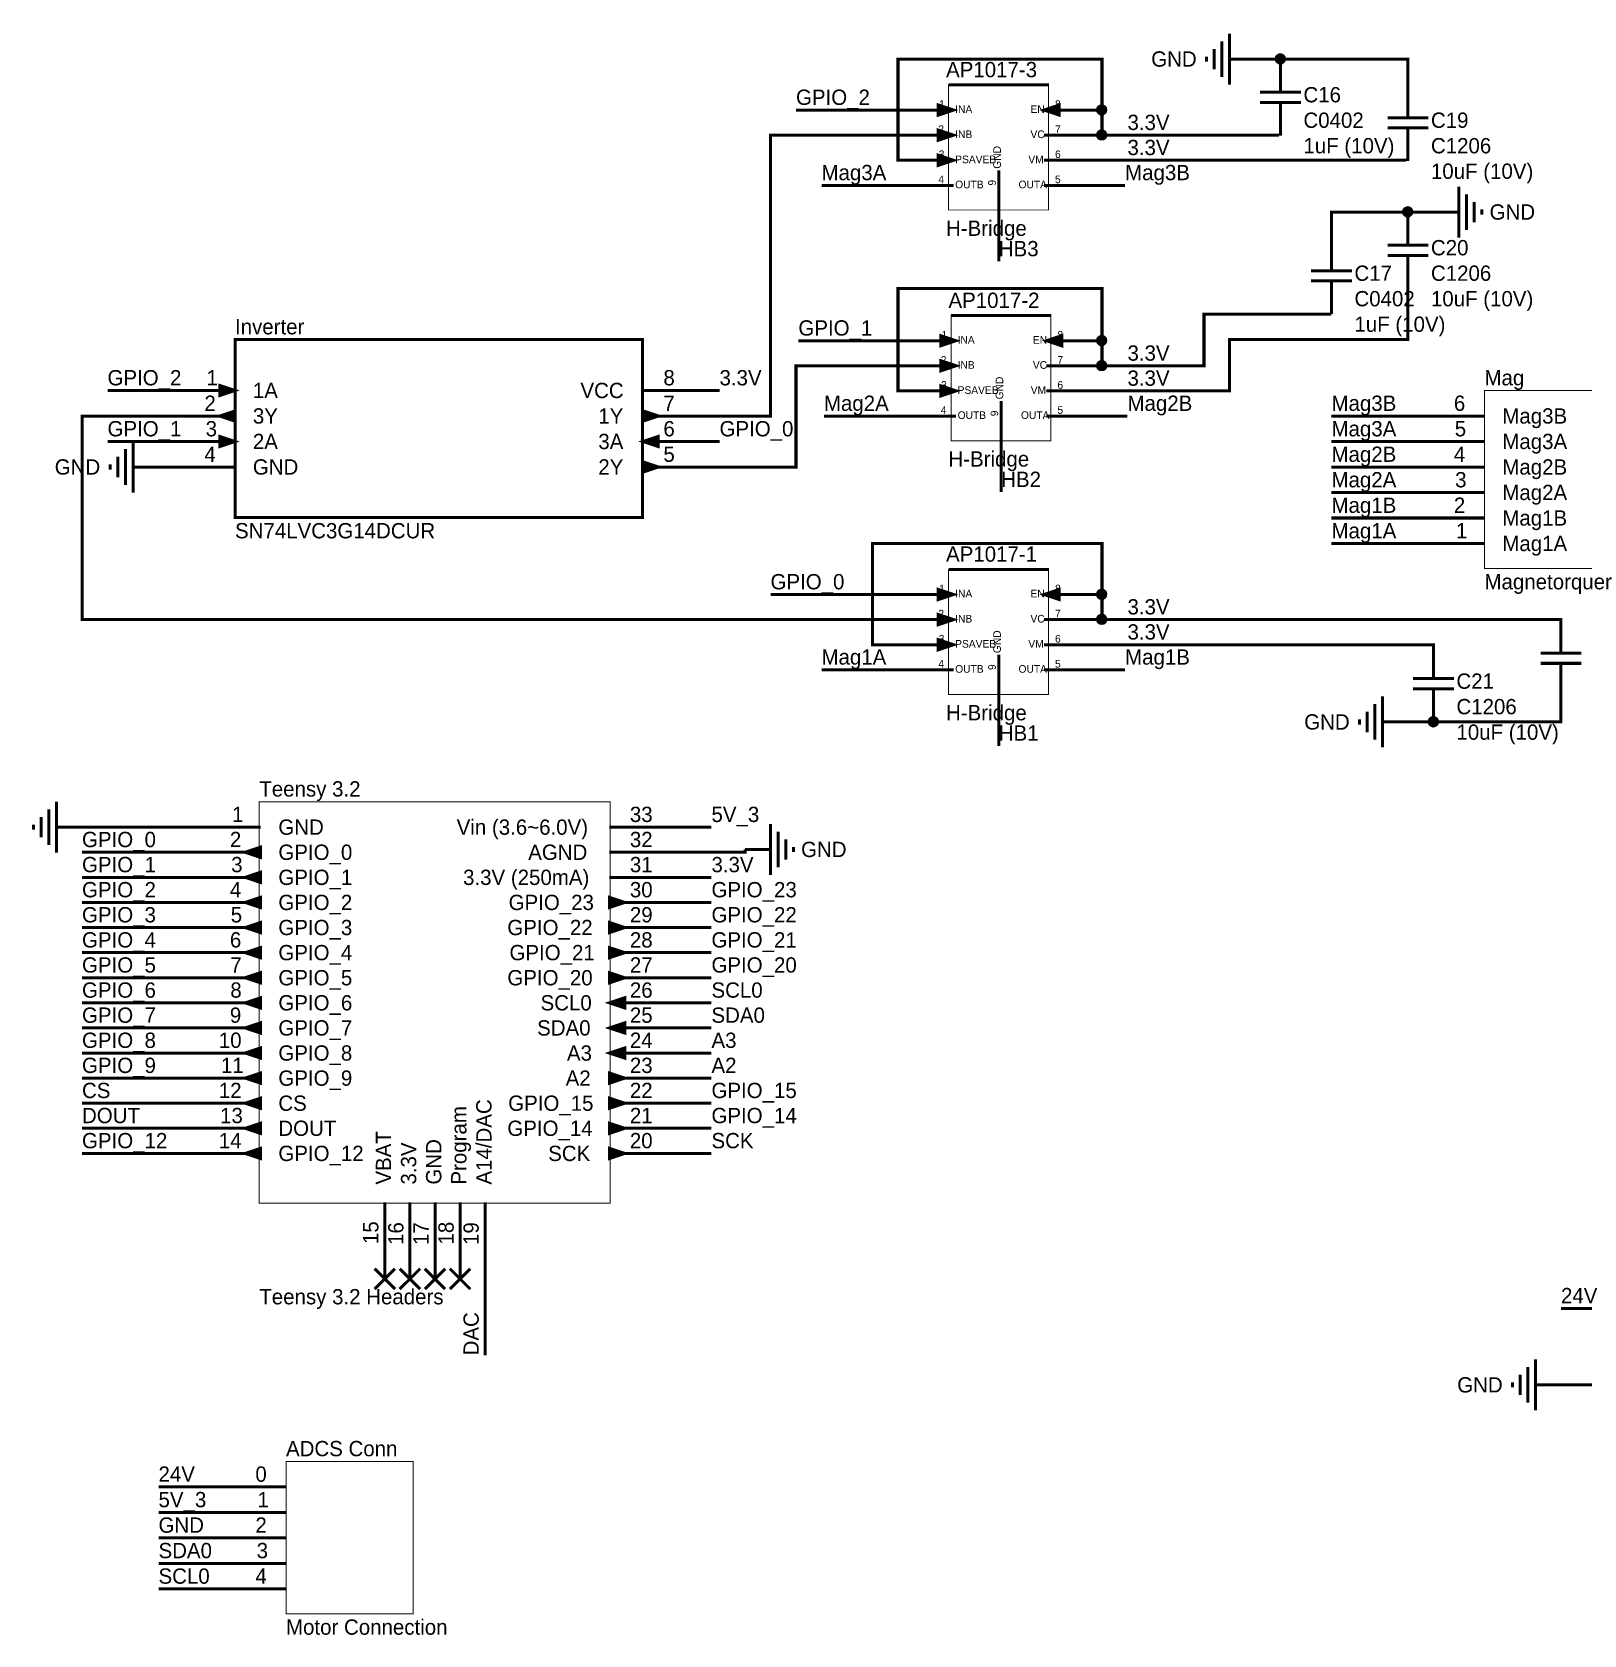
# Model space of a CAD drawing. Header units: millimetres. Extents: x 0 to 32, y 0 to 20.
# Drawn here: x 9.3 to 15.39, y 8.52 to 14.81 of the extents above; entities that cross this region are included whole.
import ezdxf

# ---------------------------------------------------------------- set-up
doc = ezdxf.new("R2010")
doc.units = ezdxf.units.MM
doc.header["$MEASUREMENT"] = 0
doc.layers.add('Sheet', color=255, linetype='Continuous')

msp = doc.modelspace()

# ---------------------------------------------------------------- linework, layer by layer
at = {"layer": 'Sheet'}
for points, const_width in [([(13.97, 14.77), (13.97, 14.63)], 0.0118), ([(14, 14.8), (14, 14.6)], 0.0118), ([(13.91, 14.71), (13.91, 14.69)], 0.0118), ([(13.94, 14.74), (13.94, 14.66)], 0.0118), ([(13.5, 14.5), (13.5, 14.7), (12.7, 14.7), (12.7, 14.3031), (12.8, 14.3031)], 0.0118), ([(14.1, 14.7), (14, 14.7)], 0.0118), ([(14.7, 14.6), (14.7, 14.7), (14.2, 14.7), (14.1, 14.7)], 0.0118), ([(14.2, 14.6), (14.2, 14.7)], 0.0118), ([(12.8984, 14.5984), (13.2921, 14.5984)], 0.0118), ([(12.8984, 14.5984), (13.2904, 14.5984), (13.2904, 14.108), (12.8984, 14.108), (12.8984, 14.5984)], 0.0039), ([(14.2, 14.6), (14.2, 14.57)], 0.0118), ([(14.7, 14.5), (14.7, 14.6)], 0.0118), ([(14.12, 14.57), (14.28, 14.57)], 0.0118), ([(14.28, 14.53), (14.12, 14.53)], 0.0118), ([(14.2, 14.5), (14.2, 14.53)], 0.0118), ([(12.3, 14.5), (12.8, 14.5)], 0.0118), ([(12.9181, 14.5), (12.8, 14.5)], 0.0118), ([(13.2724, 14.5), (13.3906, 14.5)], 0.0118), ([(13.5, 14.4016), (13.5, 14.5), (13.3906, 14.5)], 0.0118), ([(14.2, 14.5), (14.2, 14.4)], 0.0118), ([(14.62, 14.47), (14.78, 14.47)], 0.0118), ([(14.7, 14.5), (14.7, 14.47)], 0.0118), ([(12, 13.3), (12.2, 13.3), (12.2, 14.4016), (12.8, 14.4016)], 0.0118), ([(12.9181, 14.4016), (12.8, 14.4016)], 0.0118), ([(13.2724, 14.4016), (13.3906, 14.4016)], 0.0118), ([(13.3906, 14.4016), (13.5, 14.4016), (14.2, 14.4016), (14.2, 14.4)], 0.0118), ([(14.78, 14.43), (14.62, 14.43)], 0.0118), ([(14.7, 14.4), (14.7, 14.43)], 0.0118), ([(14.7, 14.4), (14.7, 14.3)], 0.0118), ([(12.9181, 14.3031), (12.8, 14.3031)], 0.0118), ([(13.2724, 14.3031), (13.3906, 14.3031)], 0.0118), ([(14.7, 14.3), (14.7, 14.3031), (13.3906, 14.3031)], 0.0118), ([(12.4, 14.2047), (12.8, 14.2047)], 0.0118), ([(12.9181, 14.2047), (12.8, 14.2047)], 0.0118), ([(13.0953, 14.2638), (13.0953, 14.1063)], 0.0118), ([(13.2724, 14.2047), (13.3906, 14.2047)], 0.0118), ([(13.5906, 14.2047), (13.3906, 14.2047)], 0.0118), ([(14.9, 14.2), (14.9, 14)], 0.0118), ([(14.93, 14.17), (14.93, 14.03)], 0.0118), ([(14.96, 14.14), (14.96, 14.06)], 0.0118), ([(13.0953, 13.9063), (13.0953, 14.1063)], 0.0118), ([(14.4, 14), (14.4, 14.1), (14.7, 14.1), (14.8, 14.1)], 0.0118), ([(14.7, 14), (14.7, 14.1)], 0.0118), ([(14.8, 14.1), (14.9, 14.1)], 0.0118), ([(14.99, 14.11), (14.99, 14.09)], 0.0118), ([(14.4, 13.9), (14.4, 14)], 0.0118), ([(14.62, 13.97), (14.78, 13.97)], 0.0118), ([(14.7, 14), (14.7, 13.97)], 0.0118), ([(14.4, 13.9), (14.4, 13.87)], 0.0118), ([(14.78, 13.93), (14.62, 13.93)], 0.0118), ([(14.7, 13.9), (14.7, 13.93)], 0.0118), ([(14.7, 13.9), (14.7, 13.8)], 0.0118), ([(14.32, 13.87), (14.48, 13.87)], 0.0118), ([(14.48, 13.83), (14.32, 13.83)], 0.0118), ([(14.4, 13.8), (14.4, 13.83)], 0.0118), ([(13.5, 13.5953), (13.5, 13.8), (12.7, 13.8), (12.7, 13.3984), (12.8094, 13.3984)], 0.0118), ([(13.4, 13.3984), (14, 13.3984), (14, 13.6), (14.7, 13.6), (14.7, 13.8)], 0.0118), ([(14.4, 13.8), (14.4, 13.7)], 0.0118), ([(13.4, 13.4969), (13.5, 13.4969), (13.9, 13.4969), (13.9, 13.7), (14.4, 13.7)], 0.0118), ([(12.9079, 13.6937), (13.3016, 13.6937)], 0.0118), ([(12.9079, 13.6937), (13.2999, 13.6937), (13.2999, 13.2032), (12.9079, 13.2032), (12.9079, 13.6937)], 0.0039), ([(10.1, 13.6), (11.6984, 13.6), (11.6984, 12.9017), (10.1, 12.9017), (10.1, 13.6)], 0.0118), ([(12.3094, 13.5953), (12.8094, 13.5953)], 0.0118), ([(12.9276, 13.5953), (12.8094, 13.5953)], 0.0118), ([(13.2819, 13.5953), (13.4, 13.5953)], 0.0118), ([(13.5, 13.4969), (13.5, 13.5953), (13.4, 13.5953)], 0.0118), ([(12, 13.1), (12.3, 13.1), (12.3, 13.4969), (12.8094, 13.4969)], 0.0118), ([(12.9276, 13.4969), (12.8094, 13.4969)], 0.0118), ([(13.2819, 13.4969), (13.4, 13.4969)], 0.0118), ([(9.6, 13.4), (9.8, 13.4)], 0.0118), ([(10.1, 13.4), (9.8, 13.4)], 0.0118), ([(11.7, 13.4), (12, 13.4)], 0.0118), ([(12.9276, 13.3984), (12.8094, 13.3984)], 0.0118), ([(13.2819, 13.3984), (13.4, 13.3984)], 0.0118), ([(15.0001, 13.4), (15.4984, 13.4), (15.4984, 12.7017), (15.0001, 12.7017), (15.0001, 13.4)], 0.0039), ([(13.1047, 13.3591), (13.1047, 13.2016)], 0.0118), ([(9.8, 13.3), (9.5, 13.3), (9.5, 12.5016), (12.8, 12.5016)], 0.0118), ([(10.1, 13.3), (9.8, 13.3)], 0.0118), ([(11.7, 13.3), (12, 13.3)], 0.0118), ([(12.4094, 13.3), (12.8094, 13.3)], 0.0118), ([(12.9276, 13.3), (12.8094, 13.3)], 0.0118), ([(13.2819, 13.3), (13.4, 13.3)], 0.0118), ([(13.6, 13.3), (13.4, 13.3)], 0.0118), ([(14.4, 13.3), (14.7, 13.3)], 0.0118), ([(15, 13.3), (14.7, 13.3)], 0.0118), ([(9.6, 13.2), (9.8, 13.2)], 0.0118), ([(9.7, 13.2), (9.7, 13)], 0.0118), ([(10.1, 13.2), (9.8, 13.2)], 0.0118), ([(11.7, 13.2), (12, 13.2)], 0.0118), ([(13.1047, 13.0016), (13.1047, 13.2016)], 0.0118), ([(14.4, 13.2), (14.7, 13.2)], 0.0118), ([(15, 13.2), (14.7, 13.2)], 0.0118), ([(9.64, 13.14), (9.64, 13.06)], 0.0118), ([(9.67, 13.17), (9.67, 13.03)], 0.0118), ([(9.61, 13.11), (9.61, 13.09)], 0.0118), ([(9.8, 13.1), (9.7, 13.1)], 0.0118), ([(10.1, 13.1), (9.8, 13.1)], 0.0118), ([(11.7, 13.1), (12, 13.1)], 0.0118), ([(14.4, 13.1), (14.7, 13.1)], 0.0118), ([(15, 13.1), (14.7, 13.1)], 0.0118), ([(14.4, 13), (14.7, 13)], 0.0118), ([(15, 13), (14.7, 13)], 0.0118), ([(14.4, 12.9), (14.7, 12.9)], 0.0118), ([(15, 12.9), (14.7, 12.9)], 0.0118), ([(13.5, 12.6), (13.5, 12.8), (12.6, 12.8), (12.6, 12.4031), (12.8, 12.4031)], 0.0118), ([(14.4, 12.8), (14.7, 12.8)], 0.0118), ([(15, 12.8), (14.7, 12.8)], 0.0118), ([(12.8984, 12.6984), (13.2921, 12.6984)], 0.0118), ([(12.8984, 12.6984), (13.2904, 12.6984), (13.2904, 12.208), (12.8984, 12.208), (12.8984, 12.6984)], 0.0039), ([(12.2, 12.6), (12.8, 12.6)], 0.0118), ([(12.9181, 12.6), (12.8, 12.6)], 0.0118), ([(13.2724, 12.6), (13.3906, 12.6)], 0.0118), ([(13.5, 12.5016), (13.5, 12.6), (13.3906, 12.6)], 0.0118), ([(12.9181, 12.5016), (12.8, 12.5016)], 0.0118), ([(13.2724, 12.5016), (13.3906, 12.5016)], 0.0118), ([(13.3906, 12.5016), (13.5, 12.5016), (15.3, 12.5016), (15.3, 12.5)], 0.0118), ([(15.3, 12.4), (15.3, 12.5)], 0.0118), ([(12.9181, 12.4031), (12.8, 12.4031)], 0.0118), ([(13.2724, 12.4031), (13.3906, 12.4031)], 0.0118), ([(13.3906, 12.4031), (14.8, 12.4031), (14.8, 12.4)], 0.0118), ([(14.8, 12.3), (14.8, 12.4)], 0.0118), ([(15.3, 12.4), (15.3, 12.37)], 0.0118), ([(13.0953, 12.3638), (13.0953, 12.2063)], 0.0118), ([(15.22, 12.37), (15.38, 12.37)], 0.0118), ([(15.38, 12.33), (15.22, 12.33)], 0.0118), ([(15.3, 12.3), (15.3, 12.33)], 0.0118), ([(12.4, 12.3047), (12.8, 12.3047)], 0.0118), ([(12.9181, 12.3047), (12.8, 12.3047)], 0.0118), ([(13.2724, 12.3047), (13.3906, 12.3047)], 0.0118), ([(13.5906, 12.3047), (13.3906, 12.3047)], 0.0118), ([(14.72, 12.27), (14.88, 12.27)], 0.0118), ([(14.8, 12.3), (14.8, 12.27)], 0.0118), ([(15.3, 12.3), (15.3, 12.2)], 0.0118), ([(13.0953, 12.0063), (13.0953, 12.2063)], 0.0118), ([(14.6, 12.2), (14.6, 12)], 0.0118), ([(14.7, 12.1), (14.8, 12.1), (15.3, 12.1), (15.3, 12.2)], 0.0118), ([(14.88, 12.23), (14.72, 12.23)], 0.0118), ([(14.8, 12.2), (14.8, 12.23)], 0.0118), ([(14.8, 12.2), (14.8, 12.1)], 0.0118), ([(14.54, 12.14), (14.54, 12.06)], 0.0118), ([(14.57, 12.17), (14.57, 12.03)], 0.0118), ([(14.51, 12.11), (14.51, 12.09)], 0.0118), ([(14.7, 12.1), (14.6, 12.1)], 0.0118), ([(9.37, 11.7574), (9.37, 11.6174)], 0.0118), ([(9.4, 11.7874), (9.4, 11.5874)], 0.0118), ([(10.1953, 11.7874), (11.5716, 11.7874), (11.5716, 10.2127), (10.1953, 10.2127), (10.1953, 11.7874)], 0.0039), ([(9.31, 11.6974), (9.31, 11.6774)], 0.0118), ([(9.34, 11.7274), (9.34, 11.6474)], 0.0118), ([(9.5, 11.6874), (9.4, 11.6874)], 0.0118), ([(9.5, 11.6874), (9.9, 11.6874)], 0.0118), ([(10.2, 11.6874), (9.9, 11.6874)], 0.0118), ([(11.5685, 11.6874), (11.8685, 11.6874)], 0.0118), ([(11.9685, 11.6874), (11.8685, 11.6874)], 0.0118), ([(12.2, 11.7), (12.2, 11.5)], 0.0118), ([(12.23, 11.67), (12.23, 11.53)], 0.0118), ([(12.26, 11.64), (12.26, 11.56)], 0.0118), ([(9.5, 11.589), (9.9, 11.589)], 0.0118), ([(10.2, 11.589), (9.9, 11.589)], 0.0118), ([(11.5685, 11.589), (11.8685, 11.589)], 0.0118), ([(12.1, 11.6), (12.1, 11.589), (11.8685, 11.589)], 0.0118), ([(12.1, 11.6), (12.2, 11.6)], 0.0118), ([(12.29, 11.61), (12.29, 11.59)], 0.0118), ([(9.5, 11.4906), (9.9, 11.4906)], 0.0118), ([(10.2, 11.4906), (9.9, 11.4906)], 0.0118), ([(11.5685, 11.4906), (11.8685, 11.4906)], 0.0118), ([(11.9685, 11.4906), (11.8685, 11.4906)], 0.0118), ([(9.5, 11.3921), (9.9, 11.3921)], 0.0118), ([(10.2, 11.3921), (9.9, 11.3921)], 0.0118), ([(11.5685, 11.3921), (11.8685, 11.3921)], 0.0118), ([(11.9685, 11.3921), (11.8685, 11.3921)], 0.0118), ([(9.5, 11.2937), (9.9, 11.2937)], 0.0118), ([(10.2, 11.2937), (9.9, 11.2937)], 0.0118), ([(11.5685, 11.2937), (11.8685, 11.2937)], 0.0118), ([(11.9685, 11.2937), (11.8685, 11.2937)], 0.0118), ([(9.5, 11.1953), (9.9, 11.1953)], 0.0118), ([(10.2, 11.1953), (9.9, 11.1953)], 0.0118), ([(11.5685, 11.1953), (11.8685, 11.1953)], 0.0118), ([(11.9685, 11.1953), (11.8685, 11.1953)], 0.0118), ([(9.5, 11.0969), (9.9, 11.0969)], 0.0118), ([(10.2, 11.0969), (9.9, 11.0969)], 0.0118), ([(11.5685, 11.0969), (11.8685, 11.0969)], 0.0118), ([(11.9685, 11.0969), (11.8685, 11.0969)], 0.0118), ([(9.5, 10.9984), (9.9, 10.9984)], 0.0118), ([(10.2, 10.9984), (9.9, 10.9984)], 0.0118), ([(11.5685, 10.9984), (11.8685, 10.9984)], 0.0118), ([(11.9685, 10.9984), (11.8685, 10.9984)], 0.0118), ([(9.5, 10.9), (9.9, 10.9)], 0.0118), ([(10.2, 10.9), (9.9, 10.9)], 0.0118), ([(11.5685, 10.9), (11.8685, 10.9)], 0.0118), ([(11.9685, 10.9), (11.8685, 10.9)], 0.0118), ([(9.5, 10.8016), (9.9, 10.8016)], 0.0118), ([(10.2, 10.8016), (9.9, 10.8016)], 0.0118), ([(11.5685, 10.8016), (11.8685, 10.8016)], 0.0118), ([(11.9685, 10.8016), (11.8685, 10.8016)], 0.0118), ([(9.5, 10.7031), (9.9, 10.7031)], 0.0118), ([(10.2, 10.7031), (9.9, 10.7031)], 0.0118), ([(11.5685, 10.7031), (11.8685, 10.7031)], 0.0118), ([(11.9685, 10.7031), (11.8685, 10.7031)], 0.0118), ([(9.5, 10.6047), (9.9, 10.6047)], 0.0118), ([(10.2, 10.6047), (9.9, 10.6047)], 0.0118), ([(11.5685, 10.6047), (11.8685, 10.6047)], 0.0118), ([(11.9685, 10.6047), (11.8685, 10.6047)], 0.0118), ([(9.5, 10.5063), (9.9, 10.5063)], 0.0118), ([(10.2, 10.5063), (9.9, 10.5063)], 0.0118), ([(11.5685, 10.5063), (11.8685, 10.5063)], 0.0118), ([(11.9685, 10.5063), (11.8685, 10.5063)], 0.0118), ([(9.5, 10.4079), (9.9, 10.4079)], 0.0118), ([(10.2, 10.4079), (9.9, 10.4079)], 0.0118), ([(11.5685, 10.4079), (11.8685, 10.4079)], 0.0118), ([(11.9685, 10.4079), (11.8685, 10.4079)], 0.0118), ([(10.6874, 10.2157), (10.6874, 9.9157)], 0.0118), ([(10.7858, 10.2157), (10.7858, 9.9157)], 0.0118), ([(10.8843, 10.2157), (10.8843, 9.9157)], 0.0118), ([(10.9827, 10.2157), (10.9827, 9.9157)], 0.0118), ([(11.0811, 10.2157), (11.0811, 9.9157)], 0.0118), ([(10.6474, 9.8757), (10.7274, 9.9557)], 0.0118), ([(10.6474, 9.9557), (10.7274, 9.8757)], 0.0118), ([(10.7458, 9.8757), (10.8258, 9.9557)], 0.0118), ([(10.7458, 9.9557), (10.8258, 9.8757)], 0.0118), ([(10.8443, 9.8757), (10.9243, 9.9557)], 0.0118), ([(10.8443, 9.9557), (10.9243, 9.8757)], 0.0118), ([(10.9427, 9.8757), (11.0227, 9.9557)], 0.0118), ([(10.9427, 9.9557), (11.0227, 9.8757)], 0.0118), ([(11.0811, 9.6157), (11.0811, 9.9157)], 0.0118), ([(17.3, 9.6), (17.2, 9.6), (17.2, 9.8), (16, 9.8), (15.5, 9.8), (15.3, 9.8)], 0.0118), ([(15.17, 9.57), (15.17, 9.43)], 0.0118), ([(15.2, 9.6), (15.2, 9.4)], 0.0118), ([(15.11, 9.51), (15.11, 9.49)], 0.0118), ([(15.14, 9.54), (15.14, 9.46)], 0.0118), ([(15.3, 9.5), (15.2, 9.5)], 0.0118), ([(17.3, 9.5), (16, 9.5), (15.5, 9.5), (15.3, 9.5)], 0.0118), ([(10.3, 9.2), (10.7984, 9.2), (10.7984, 8.6016), (10.3, 8.6016), (10.3, 9.2)], 0.0039), ([(9.8, 9.1), (10, 9.1)], 0.0118), ([(10.3, 9.1), (10, 9.1)], 0.0118), ([(9.8, 9), (10, 9)], 0.0118), ([(10.3, 9), (10, 9)], 0.0118), ([(9.8, 8.9), (10, 8.9)], 0.0118), ([(10.3, 8.9), (10, 8.9)], 0.0118), ([(9.8, 8.8), (10, 8.8)], 0.0118), ([(10.3, 8.8), (10, 8.8)], 0.0118), ([(9.8, 8.7), (10, 8.7)], 0.0118), ([(10.3, 8.7), (10, 8.7)], 0.0118)]:
    msp.add_lwpolyline(points, dxfattribs=dict(at, const_width=const_width))
at = {"layer": 'Sheet', "const_width": 0.02}
for points in [[(14.19, 14.7, 1), (14.21, 14.7, 1)], [(13.49, 14.5, 1), (13.51, 14.5, 1)], [(13.49, 14.4016, 1), (13.51, 14.4016, 1)], [(14.69, 14.1, 1), (14.71, 14.1, 1)], [(13.49, 13.5953, 1), (13.51, 13.5953, 1)], [(13.49, 13.4969, 1), (13.51, 13.4969, 1)], [(13.49, 12.6, 1), (13.51, 12.6, 1)], [(13.49, 12.5016, 1), (13.51, 12.5016, 1)], [(14.79, 12.1, 1), (14.81, 12.1, 1)]]:
    msp.add_lwpolyline(points, format="xyb", close=True, dxfattribs=at)
at = {"layer": 'Sheet', "const_width": 0.0118}
for points in [[(12.9181, 14.5), (12.8581, 14.48), (12.8581, 14.52), (12.9181, 14.5)], [(12.8581, 14.52), (12.9181, 14.5), (12.8581, 14.48), (12.8581, 14.52)], [(13.3324, 14.48), (13.2724, 14.5), (13.3324, 14.52), (13.3324, 14.48)], [(13.3324, 14.52), (13.2724, 14.5), (13.3324, 14.48), (13.3324, 14.52)], [(12.9181, 14.4016), (12.8581, 14.3816), (12.8581, 14.4216), (12.9181, 14.4016)], [(12.8581, 14.4216), (12.9181, 14.4016), (12.8581, 14.3816), (12.8581, 14.4216)], [(12.9181, 14.3031), (12.8581, 14.2831), (12.8581, 14.3231), (12.9181, 14.3031)], [(12.8581, 14.3231), (12.9181, 14.3031), (12.8581, 14.2831), (12.8581, 14.3231)], [(12.9276, 13.5953), (12.8676, 13.5753), (12.8676, 13.6153), (12.9276, 13.5953)], [(12.8676, 13.6153), (12.9276, 13.5953), (12.8676, 13.5753), (12.8676, 13.6153)], [(13.3419, 13.5753), (13.2819, 13.5953), (13.3419, 13.6153), (13.3419, 13.5753)], [(13.3419, 13.6153), (13.2819, 13.5953), (13.3419, 13.5753), (13.3419, 13.6153)], [(12.9276, 13.4969), (12.8676, 13.4769), (12.8676, 13.5169), (12.9276, 13.4969)], [(12.8676, 13.5169), (12.9276, 13.4969), (12.8676, 13.4769), (12.8676, 13.5169)], [(10.1, 13.4), (10.04, 13.38), (10.04, 13.42), (10.1, 13.4)], [(10.04, 13.42), (10.1, 13.4), (10.04, 13.38), (10.04, 13.42)], [(12.9276, 13.3984), (12.8676, 13.3784), (12.8676, 13.4184), (12.9276, 13.3984)], [(12.8676, 13.4184), (12.9276, 13.3984), (12.8676, 13.3784), (12.8676, 13.4184)], [(10.1, 13.28), (10.04, 13.3), (10.1, 13.32), (10.1, 13.28)], [(10.04, 13.3), (10.1, 13.32), (10.1, 13.28), (10.04, 13.3)], [(11.76, 13.3), (11.7, 13.28), (11.7, 13.32), (11.76, 13.3)], [(11.76, 13.3), (11.7, 13.32), (11.7, 13.28), (11.76, 13.3)], [(10.1, 13.2), (10.04, 13.18), (10.04, 13.22), (10.1, 13.2)], [(10.04, 13.22), (10.1, 13.2), (10.04, 13.18), (10.04, 13.22)], [(11.76, 13.18), (11.7, 13.2), (11.76, 13.22), (11.76, 13.18)], [(11.76, 13.22), (11.7, 13.2), (11.76, 13.18), (11.76, 13.22)], [(11.76, 13.1), (11.7, 13.08), (11.7, 13.12), (11.76, 13.1)], [(11.76, 13.1), (11.7, 13.12), (11.7, 13.08), (11.76, 13.1)], [(12.9181, 12.6), (12.8581, 12.58), (12.8581, 12.62), (12.9181, 12.6)], [(12.8581, 12.62), (12.9181, 12.6), (12.8581, 12.58), (12.8581, 12.62)], [(13.3324, 12.58), (13.2724, 12.6), (13.3324, 12.62), (13.3324, 12.58)], [(13.3324, 12.62), (13.2724, 12.6), (13.3324, 12.58), (13.3324, 12.62)], [(12.9181, 12.5016), (12.8581, 12.4816), (12.8581, 12.5216), (12.9181, 12.5016)], [(12.8581, 12.5216), (12.9181, 12.5016), (12.8581, 12.4816), (12.8581, 12.5216)], [(12.9181, 12.4031), (12.8581, 12.3831), (12.8581, 12.4231), (12.9181, 12.4031)], [(12.8581, 12.4231), (12.9181, 12.4031), (12.8581, 12.3831), (12.8581, 12.4231)], [(10.2, 11.569), (10.14, 11.589), (10.2, 11.609), (10.2, 11.569)], [(10.14, 11.589), (10.2, 11.609), (10.2, 11.569), (10.14, 11.589)], [(10.2, 11.4706), (10.14, 11.4906), (10.2, 11.5106), (10.2, 11.4706)], [(10.14, 11.4906), (10.2, 11.5106), (10.2, 11.4706), (10.14, 11.4906)], [(10.2, 11.3721), (10.14, 11.3921), (10.2, 11.4121), (10.2, 11.3721)], [(10.14, 11.3921), (10.2, 11.4121), (10.2, 11.3721), (10.14, 11.3921)], [(11.6285, 11.3921), (11.5685, 11.3721), (11.5685, 11.4121), (11.6285, 11.3921)], [(11.6285, 11.3921), (11.5685, 11.4121), (11.5685, 11.3721), (11.6285, 11.3921)], [(10.2, 11.2737), (10.14, 11.2937), (10.2, 11.3137), (10.2, 11.2737)], [(10.14, 11.2937), (10.2, 11.3137), (10.2, 11.2737), (10.14, 11.2937)], [(11.6285, 11.2937), (11.5685, 11.2737), (11.5685, 11.3137), (11.6285, 11.2937)], [(11.6285, 11.2937), (11.5685, 11.3137), (11.5685, 11.2737), (11.6285, 11.2937)], [(10.2, 11.1753), (10.14, 11.1953), (10.2, 11.2153), (10.2, 11.1753)], [(10.14, 11.1953), (10.2, 11.2153), (10.2, 11.1753), (10.14, 11.1953)], [(11.6285, 11.1953), (11.5685, 11.1753), (11.5685, 11.2153), (11.6285, 11.1953)], [(11.6285, 11.1953), (11.5685, 11.2153), (11.5685, 11.1753), (11.6285, 11.1953)], [(10.2, 11.0769), (10.14, 11.0969), (10.2, 11.1169), (10.2, 11.0769)], [(10.14, 11.0969), (10.2, 11.1169), (10.2, 11.0769), (10.14, 11.0969)], [(11.6285, 11.0969), (11.5685, 11.0769), (11.5685, 11.1169), (11.6285, 11.0969)], [(11.6285, 11.0969), (11.5685, 11.1169), (11.5685, 11.0769), (11.6285, 11.0969)], [(10.2, 10.9784), (10.14, 10.9984), (10.2, 11.0184), (10.2, 10.9784)], [(10.14, 10.9984), (10.2, 11.0184), (10.2, 10.9784), (10.14, 10.9984)], [(11.6285, 10.9784), (11.5685, 10.9984), (11.6285, 11.0184), (11.6285, 10.9784)], [(11.6285, 11.0184), (11.5685, 10.9984), (11.6285, 10.9784), (11.6285, 11.0184)], [(10.2, 10.88), (10.14, 10.9), (10.2, 10.92), (10.2, 10.88)], [(10.14, 10.9), (10.2, 10.92), (10.2, 10.88), (10.14, 10.9)], [(11.6285, 10.88), (11.5685, 10.9), (11.6285, 10.92), (11.6285, 10.88)], [(11.6285, 10.92), (11.5685, 10.9), (11.6285, 10.88), (11.6285, 10.92)], [(10.2, 10.7816), (10.14, 10.8016), (10.2, 10.8216), (10.2, 10.7816)], [(10.14, 10.8016), (10.2, 10.8216), (10.2, 10.7816), (10.14, 10.8016)], [(11.6285, 10.7816), (11.5685, 10.8016), (11.6285, 10.8216), (11.6285, 10.7816)], [(11.6285, 10.8216), (11.5685, 10.8016), (11.6285, 10.7816), (11.6285, 10.8216)], [(10.2, 10.6831), (10.14, 10.7031), (10.2, 10.7231), (10.2, 10.6831)], [(10.14, 10.7031), (10.2, 10.7231), (10.2, 10.6831), (10.14, 10.7031)], [(11.6285, 10.7031), (11.5685, 10.6831), (11.5685, 10.7231), (11.6285, 10.7031)], [(11.6285, 10.7031), (11.5685, 10.7231), (11.5685, 10.6831), (11.6285, 10.7031)], [(10.2, 10.5847), (10.14, 10.6047), (10.2, 10.6247), (10.2, 10.5847)], [(10.14, 10.6047), (10.2, 10.6247), (10.2, 10.5847), (10.14, 10.6047)], [(11.6285, 10.6047), (11.5685, 10.5847), (11.5685, 10.6247), (11.6285, 10.6047)], [(11.6285, 10.6047), (11.5685, 10.6247), (11.5685, 10.5847), (11.6285, 10.6047)], [(10.2, 10.4863), (10.14, 10.5063), (10.2, 10.5263), (10.2, 10.4863)], [(10.14, 10.5063), (10.2, 10.5263), (10.2, 10.4863), (10.14, 10.5063)], [(11.6285, 10.5063), (11.5685, 10.4863), (11.5685, 10.5263), (11.6285, 10.5063)], [(11.6285, 10.5063), (11.5685, 10.5263), (11.5685, 10.4863), (11.6285, 10.5063)], [(10.2, 10.3879), (10.14, 10.4079), (10.2, 10.4279), (10.2, 10.3879)], [(10.14, 10.4079), (10.2, 10.4279), (10.2, 10.3879), (10.14, 10.4079)], [(11.6285, 10.4079), (11.5685, 10.3879), (11.5685, 10.4279), (11.6285, 10.4079)], [(11.6285, 10.4079), (11.5685, 10.4279), (11.5685, 10.3879), (11.6285, 10.4079)]]:
    msp.add_lwpolyline(points, close=True, dxfattribs=at)
at = {"layer": 'Sheet'}
for centre, major_axis, ratio in [((14.1992, 14.7008), (0.0192, 0), 0.99725), ((14.1992, 14.7008), (0.0192, 0), 0.99725), ((14.1992, 14.7008), (0.0192, 0), 0.99725), ((14.1992, 14.7008), (0.0192, 0), 0.99725), ((14.1992, 14.7008), (0.0192, 0), 0.99725), ((13.4991, 14.5008), (0.0191, 0), 0.999969), ((13.4991, 14.5008), (0.0191, 0), 0.999969), ((13.4991, 14.5008), (0.0191, 0), 0.999969), ((13.4991, 14.5008), (0.0191, 0), 0.999969), ((13.4991, 14.4024), (0.0191, 0), 0.999958), ((13.4991, 14.4024), (0.0191, 0), 0.999958), ((13.4991, 14.4024), (0.0191, 0), 0.999958), ((13.4991, 14.4024), (0.0191, 0), 0.999958), ((14.6991, 14.1008), (0.0192, 0), 0.99726), ((14.6991, 14.1008), (0.0192, 0), 0.99726), ((14.6991, 14.1008), (0.0192, 0), 0.99726), ((14.6991, 14.1008), (0.0192, 0), 0.99726), ((14.6991, 14.1008), (0.0192, 0), 0.99726), ((13.4991, 13.5961), (0, 0.0192), 0.997312), ((13.4991, 13.5961), (0, 0.0192), 0.997312), ((13.4991, 13.5961), (0, 0.0192), 0.997312), ((13.4991, 13.5961), (0, 0.0192), 0.997312), ((13.4991, 13.4977), (0.0191, 0), 0.999958), ((13.4991, 13.4977), (0.0191, 0), 0.999958), ((13.4991, 13.4977), (0.0191, 0), 0.999958), ((13.4991, 13.4977), (0.0191, 0), 0.999958), ((13.4991, 12.6008), (0.0191, 0), 0.999958), ((13.4991, 12.6008), (0.0191, 0), 0.999958), ((13.4991, 12.6008), (0.0191, 0), 0.999958), ((13.4991, 12.6008), (0.0191, 0), 0.999958), ((13.4991, 12.5024), (0, 0.0192), 0.997312), ((13.4991, 12.5024), (0, 0.0192), 0.997312), ((13.4991, 12.5024), (0, 0.0192), 0.997312), ((13.4991, 12.5024), (0, 0.0192), 0.997312), ((14.7992, 12.1008), (0, 0.0192), 0.997312), ((14.7992, 12.1008), (0, 0.0192), 0.997312), ((14.7992, 12.1008), (0, 0.0192), 0.997312), ((14.7992, 12.1008), (0, 0.0192), 0.997312), ((14.7992, 12.1008), (0, 0.0192), 0.997312)]:
    msp.add_ellipse(centre, major_axis=major_axis, ratio=ratio, dxfattribs=at)
for points in [[(12.8562, 14.4773), (12.9243, 14.5), (12.8562, 14.5227)], [(13.3344, 14.5227), (13.2663, 14.5), (13.3344, 14.4773)], [(12.8562, 14.3789), (12.9243, 14.4016), (12.8562, 14.4243)], [(12.8562, 14.2804), (12.9243, 14.3031), (12.8562, 14.3259)], [(12.8656, 13.5726), (12.9337, 13.5953), (12.8656, 13.618)], [(13.3438, 13.618), (13.2757, 13.5953), (13.3438, 13.5726)], [(12.8656, 13.4741), (12.9337, 13.4969), (12.8656, 13.5196)], [(10.0381, 13.3773), (10.1062, 13.4), (10.0381, 13.4227)], [(12.8656, 13.3757), (12.9337, 13.3984), (12.8656, 13.4211)], [(10.102, 13.3227), (10.0338, 13.3), (10.102, 13.2773)], [(11.6981, 13.2773), (11.7662, 13.3), (11.6981, 13.3227)], [(10.0381, 13.1773), (10.1062, 13.2), (10.0381, 13.2227)], [(11.762, 13.2227), (11.6938, 13.2), (11.762, 13.1773)], [(11.6981, 13.0773), (11.7662, 13.1), (11.6981, 13.1227)], [(12.8562, 12.5773), (12.9243, 12.6), (12.8562, 12.6227)], [(13.3344, 12.6227), (13.2663, 12.6), (13.3344, 12.5773)], [(12.8562, 12.4789), (12.9243, 12.5016), (12.8562, 12.5243)], [(12.8562, 12.3804), (12.9243, 12.4031), (12.8562, 12.4259)], [(10.202, 11.6117), (10.1338, 11.589), (10.202, 11.5663)], [(10.202, 11.5133), (10.1338, 11.4906), (10.202, 11.4678)], [(10.202, 11.4148), (10.1338, 11.3921), (10.202, 11.3694)], [(11.5666, 11.3694), (11.6347, 11.3921), (11.5666, 11.4148)], [(10.202, 11.3164), (10.1338, 11.2937), (10.202, 11.271)], [(11.5666, 11.271), (11.6347, 11.2937), (11.5666, 11.3164)], [(10.202, 11.218), (10.1338, 11.1953), (10.202, 11.1726)], [(11.5666, 11.1726), (11.6347, 11.1953), (11.5666, 11.218)], [(10.202, 11.1196), (10.1338, 11.0969), (10.202, 11.0741)], [(11.5666, 11.0741), (11.6347, 11.0969), (11.5666, 11.1196)], [(10.202, 11.0211), (10.1338, 10.9984), (10.202, 10.9757)], [(11.6305, 11.0211), (11.5623, 10.9984), (11.6305, 10.9757)], [(10.202, 10.9227), (10.1338, 10.9), (10.202, 10.8773)], [(11.6305, 10.9227), (11.5623, 10.9), (11.6305, 10.8773)], [(10.202, 10.8243), (10.1338, 10.8016), (10.202, 10.7789)], [(11.6305, 10.8243), (11.5623, 10.8016), (11.6305, 10.7789)], [(10.202, 10.7259), (10.1338, 10.7031), (10.202, 10.6804)], [(11.5666, 10.6804), (11.6347, 10.7031), (11.5666, 10.7259)], [(10.202, 10.6274), (10.1338, 10.6047), (10.202, 10.582)], [(11.5666, 10.582), (11.6347, 10.6047), (11.5666, 10.6274)], [(10.202, 10.529), (10.1338, 10.5063), (10.202, 10.4836)], [(11.5666, 10.4836), (11.6347, 10.5063), (11.5666, 10.529)], [(10.202, 10.4306), (10.1338, 10.4079), (10.202, 10.3852)], [(11.5666, 10.3852), (11.6347, 10.4079), (11.5666, 10.4306)]]:
    msp.add_solid(points, dxfattribs=at)

# ---------------------------------------------------------------- texts
for s, height, p in [('GND', 0.06, (13.693, 14.6702)), ('AP1017-3', 0.06, (12.8884, 14.6286)), ('C16', 0.06, (14.29, 14.5302)), ('GPIO_2', 0.06, (12.3, 14.5202)), ('1', 0.03, (12.8614, 14.5084)), ('8', 0.03, (13.3157, 14.5084)), ('INA', 0.03, (12.9243, 14.4884)), ('EN', 0.03, (13.2195, 14.4884)), ('3.3V', 0.06, (13.6, 14.4217)), ('C0402', 0.06, (14.29, 14.4302)), ('C19', 0.06, (14.79, 14.4302)), ('2', 0.03, (12.8581, 14.41)), ('INB', 0.03, (12.9243, 14.39)), ('VC', 0.03, (13.2195, 14.39)), ('7', 0.03, (13.3157, 14.41)), ('3', 0.03, (12.8598, 14.3115)), ('6', 0.03, (13.3157, 14.3115)), ('3.3V', 0.06, (13.6, 14.3233)), ('1uF (10V)', 0.06, (14.29, 14.3302)), ('C1206', 0.06, (14.79, 14.3302)), ('Mag3A', 0.06, (12.4, 14.2249)), ('PSAVEB', 0.03, (12.9243, 14.2915)), ('VM', 0.03, (13.2111, 14.2915)), ('Mag3B', 0.06, (13.5906, 14.2249)), ('10uF (10V)', 0.06, (14.79, 14.2302)), ('4', 0.03, (12.8581, 14.2131)), ('OUTB', 0.03, (12.9243, 14.1931)), ('OUTA', 0.03, (13.1727, 14.1931)), ('5', 0.03, (13.3157, 14.2131)), ('GND', 0.06, (15.02, 14.0702)), ('H-Bridge', 0.06, (12.8884, 14.0065)), ('HB3', 0.06, (13.0953, 13.9265)), ('C20', 0.06, (14.79, 13.9302)), ('C17', 0.06, (14.49, 13.8302)), ('C1206', 0.06, (14.79, 13.8302)), ('AP1017-2', 0.06, (12.8979, 13.7239)), ('C0402', 0.06, (14.49, 13.7302)), ('10uF (10V)', 0.06, (14.79, 13.7302)), ('Inverter', 0.06, (10.1, 13.6202)), ('GPIO_1', 0.06, (12.3094, 13.6154)), ('1uF (10V)', 0.06, (14.49, 13.6302)), ('1', 0.03, (12.8709, 13.6037)), ('INA', 0.03, (12.9338, 13.5837)), ('EN', 0.03, (13.2289, 13.5837)), ('8', 0.03, (13.3252, 13.6037)), ('2', 0.03, (12.8676, 13.5052)), ('7', 0.03, (13.3252, 13.5052)), ('3.3V', 0.06, (13.6, 13.517)), ('GPIO_2', 0.06, (9.6, 13.4202)), ('1', 0.06, (9.9883, 13.4202)), ('8', 0.06, (11.78, 13.4202)), ('3.3V', 0.06, (12, 13.4202)), ('INB', 0.03, (12.9338, 13.4852)), ('VC', 0.03, (13.2289, 13.4852)), ('3.3V', 0.06, (13.6, 13.4186)), ('Mag', 0.06, (15, 13.4202)), ('1A', 0.06, (10.17, 13.3702)), ('VCC', 0.06, (11.4547, 13.3702)), ('3', 0.03, (12.8692, 13.4068)), ('PSAVEB', 0.03, (12.9338, 13.3868)), ('VM', 0.03, (13.2206, 13.3868)), ('6', 0.03, (13.3252, 13.4068)), ('2', 0.06, (9.9799, 13.3202)), ('3Y', 0.06, (10.17, 13.2702)), ('1Y', 0.06, (11.5248, 13.2702)), ('7', 0.06, (11.78, 13.3202)), ('Mag2A', 0.06, (12.4094, 13.3202)), ('4', 0.03, (12.8676, 13.3084)), ('5', 0.03, (13.3252, 13.3084)), ('Mag2B', 0.06, (13.6, 13.3202)), ('Mag3B', 0.06, (14.4, 13.3202)), ('6', 0.06, (14.8799, 13.3202)), ('Mag3B', 0.06, (15.07, 13.2702)), ('GPIO_1', 0.06, (9.6, 13.2202)), ('3', 0.06, (9.9849, 13.2202)), ('6', 0.06, (11.78, 13.2202)), ('GPIO_0', 0.06, (12, 13.2202)), ('OUTB', 0.03, (12.9338, 13.2884)), ('OUTA', 0.03, (13.1822, 13.2884)), ('Mag3A', 0.06, (14.4, 13.2202)), ('5', 0.06, (14.8833, 13.2202)), ('2A', 0.06, (10.17, 13.1702)), ('3A', 0.06, (11.5248, 13.1702)), ('Mag3A', 0.06, (15.07, 13.1702)), ('4', 0.06, (9.9799, 13.1202)), ('5', 0.06, (11.78, 13.1202)), ('H-Bridge', 0.06, (12.8979, 13.1017)), ('Mag2B', 0.06, (14.4, 13.1202)), ('4', 0.06, (14.8799, 13.1202)), ('GND', 0.06, (9.393, 13.0702)), ('GND', 0.06, (10.17, 13.0702)), ('2Y', 0.06, (11.5248, 13.0702)), ('HB2', 0.06, (13.1047, 13.0217)), ('Mag2A', 0.06, (14.4, 13.0202)), ('3', 0.06, (14.8849, 13.0202)), ('Mag2B', 0.06, (15.07, 13.0702)), ('Mag2A', 0.06, (15.07, 12.9702)), ('Mag1B', 0.06, (14.4, 12.9202)), ('2', 0.06, (14.8799, 12.9202)), ('Mag1B', 0.06, (15.07, 12.8702)), ('SN74LVC3G14DCUR', 0.06, (10.1, 12.8202)), ('Mag1A', 0.06, (14.4, 12.8202)), ('1', 0.06, (14.8883, 12.8202)), ('Mag1A', 0.06, (15.07, 12.7702)), ('AP1017-1', 0.06, (12.8884, 12.7286)), ('GPIO_0', 0.06, (12.2, 12.6202)), ('1', 0.03, (12.8614, 12.6084)), ('8', 0.03, (13.3157, 12.6084)), ('Magnetorquer', 0.06, (15, 12.6202)), ('INA', 0.03, (12.9243, 12.5884)), ('EN', 0.03, (13.2195, 12.5884)), ('3.3V', 0.06, (13.6, 12.5217)), ('2', 0.03, (12.8581, 12.51)), ('INB', 0.03, (12.9243, 12.49)), ('VC', 0.03, (13.2195, 12.49)), ('7', 0.03, (13.3157, 12.51)), ('3.3V', 0.06, (13.6, 12.4233)), ('Mag1A', 0.06, (12.4, 12.3249)), ('3', 0.03, (12.8598, 12.4115)), ('PSAVEB', 0.03, (12.9243, 12.3915)), ('VM', 0.03, (13.2111, 12.3915)), ('6', 0.03, (13.3157, 12.4115)), ('Mag1B', 0.06, (13.5906, 12.3249)), ('4', 0.03, (12.8581, 12.3131)), ('OUTB', 0.03, (12.9243, 12.2931)), ('OUTA', 0.03, (13.1727, 12.2931)), ('5', 0.03, (13.3157, 12.3131)), ('C21', 0.06, (14.89, 12.2302)), ('H-Bridge', 0.06, (12.8884, 12.1065)), ('C1206', 0.06, (14.89, 12.1302)), ('HB1', 0.06, (13.0953, 12.0265)), ('GND', 0.06, (14.293, 12.0702)), ('10uF (10V)', 0.06, (14.89, 12.0302)), ('Teensy 3.2', 0.06, (10.1953, 11.8076)), ('1', 0.06, (10.0883, 11.7076)), ('33', 0.06, (11.6485, 11.7076)), ('5V_3', 0.06, (11.9685, 11.7076)), ('GND', 0.06, (10.27, 11.6576)), ('Vin (3.6~6.0V)', 0.06, (10.9693, 11.6576)), ('GPIO_0', 0.06, (9.5, 11.6091)), ('2', 0.06, (10.0799, 11.6091)), ('32', 0.06, (11.6485, 11.6091)), ('GND', 0.06, (12.32, 11.5702)), ('GPIO_1', 0.06, (9.5, 11.5107)), ('3', 0.06, (10.0849, 11.5107)), ('GPIO_0', 0.06, (10.27, 11.5591)), ('AGND', 0.06, (11.2498, 11.5591)), ('31', 0.06, (11.6485, 11.5107)), ('3.3V', 0.06, (11.9685, 11.5107)), ('GPIO_1', 0.06, (10.27, 11.4607)), ('3.3V (250mA)', 0.06, (10.9944, 11.4607)), ('GPIO_2', 0.06, (9.5, 11.4123)), ('4', 0.06, (10.0799, 11.4123)), ('30', 0.06, (11.6485, 11.4123)), ('GPIO_23', 0.06, (11.9685, 11.4123)), ('GPIO_2', 0.06, (10.27, 11.3623)), ('GPIO_23', 0.06, (11.173, 11.3623)), ('GPIO_3', 0.06, (9.5, 11.3139)), ('5', 0.06, (10.0833, 11.3139)), ('GPIO_3', 0.06, (10.27, 11.2639)), ('GPIO_22', 0.06, (11.168, 11.2639)), ('29', 0.06, (11.6485, 11.3139)), ('GPIO_22', 0.06, (11.9685, 11.3139)), ('GPIO_4', 0.06, (9.5, 11.2154)), ('6', 0.06, (10.0799, 11.2154)), ('28', 0.06, (11.6485, 11.2154)), ('GPIO_21', 0.06, (11.9685, 11.2154)), ('GPIO_4', 0.06, (10.27, 11.1654)), ('GPIO_21', 0.06, (11.1763, 11.1654)), ('GPIO_5', 0.06, (9.5, 11.117)), ('7', 0.06, (10.0816, 11.117)), ('GPIO_5', 0.06, (10.27, 11.067)), ('GPIO_20', 0.06, (11.168, 11.067)), ('27', 0.06, (11.6485, 11.117)), ('GPIO_20', 0.06, (11.9685, 11.117)), ('GPIO_6', 0.06, (9.5, 11.0186)), ('8', 0.06, (10.0816, 11.0186)), ('26', 0.06, (11.6485, 11.0186)), ('SCL0', 0.06, (11.9685, 11.0186)), ('GPIO_6', 0.06, (10.27, 10.9686)), ('SCL0', 0.06, (11.2982, 10.9686)), ('GPIO_7', 0.06, (9.5, 10.9202)), ('9', 0.06, (10.0799, 10.9202)), ('25', 0.06, (11.6485, 10.9202)), ('SDA0', 0.06, (11.9685, 10.9202)), ('GPIO_8', 0.06, (9.5, 10.8217)), ('10', 0.06, (10.0365, 10.8217)), ('GPIO_7', 0.06, (10.27, 10.8702)), ('SDA0', 0.06, (11.2848, 10.8702)), ('24', 0.06, (11.6485, 10.8217)), ('A3', 0.06, (11.9685, 10.8217)), ('GPIO_8', 0.06, (10.27, 10.7717)), ('A3', 0.06, (11.4017, 10.7717)), ('GPIO_9', 0.06, (9.5, 10.7233)), ('11', 0.06, (10.0449, 10.7233)), ('23', 0.06, (11.6485, 10.7233)), ('A2', 0.06, (11.9685, 10.7233)), ('GPIO_9', 0.06, (10.27, 10.6733)), ('A2', 0.06, (11.3967, 10.6733)), ('CS', 0.06, (9.5, 10.6249)), ('12', 0.06, (10.0365, 10.6249)), ('CS', 0.06, (10.27, 10.5749)), ('GPIO_15', 0.06, (11.1713, 10.5749)), ('22', 0.06, (11.6485, 10.6249)), ('GPIO_15', 0.06, (11.9685, 10.6249)), ('DOUT', 0.06, (9.5, 10.5265)), ('13', 0.06, (10.0415, 10.5265)), ('21', 0.06, (11.6485, 10.5265)), ('GPIO_14', 0.06, (11.9685, 10.5265)), ('DOUT', 0.06, (10.27, 10.4765)), ('GPIO_14', 0.06, (11.168, 10.4765)), ('GPIO_12', 0.06, (9.5, 10.428)), ('14', 0.06, (10.0365, 10.428)), ('GPIO_12', 0.06, (10.27, 10.378)), ('SCK', 0.06, (11.3282, 10.378)), ('20', 0.06, (11.6485, 10.428)), ('SCK', 0.06, (11.9685, 10.428)), ('Teensy 3.2 Headers', 0.06, (10.1953, 9.8159)), ('24V', 0.06, (15.3, 9.8202)), ('GND', 0.06, (14.893, 9.4702)), ('ADCS Conn', 0.06, (10.3, 9.2202)), ('24V', 0.06, (9.8, 9.1202)), ('0', 0.06, (10.1799, 9.1202)), ('5V_3', 0.06, (9.8, 9.0202)), ('1', 0.06, (10.1883, 9.0202)), ('GND', 0.06, (9.8, 8.9202)), ('2', 0.06, (10.1799, 8.9202)), ('SDA0', 0.06, (9.8, 8.8202)), ('3', 0.06, (10.1849, 8.8202)), ('SCL0', 0.06, (9.8, 8.7202)), ('4', 0.06, (10.1799, 8.7202)), ('Motor Connection', 0.06, (10.3, 8.5202))]:
    msp.add_text(s, height=height, dxfattribs=at).set_placement(p)
for s, height, p in [('GND', 0.03, (13.1035, 14.27)), ('9', 0.03, (13.0835, 14.2038)), ('GND', 0.03, (13.113, 13.3653)), ('9', 0.03, (13.093, 13.2991)), ('GND', 0.03, (13.1035, 12.37)), ('9', 0.03, (13.0835, 12.3038)), ('Program', 0.06, (11.0075, 10.2857)), ('A14/DAC', 0.06, (11.1059, 10.2857)), ('VBAT', 0.06, (10.7122, 10.2857)), ('3.3V', 0.06, (10.8107, 10.2857)), ('GND', 0.06, (10.9091, 10.2857)), ('15', 0.06, (10.6622, 10.0523)), ('16', 0.06, (10.7607, 10.0489)), ('17', 0.06, (10.8591, 10.0489)), ('18', 0.06, (10.9575, 10.0506)), ('19', 0.06, (11.0559, 10.0489)), ('DAC', 0.06, (11.0559, 9.6157))]:
    msp.add_text(s, height=height, rotation=90, dxfattribs=at).set_placement(p)

doc.saveas('drawing.dxf')
